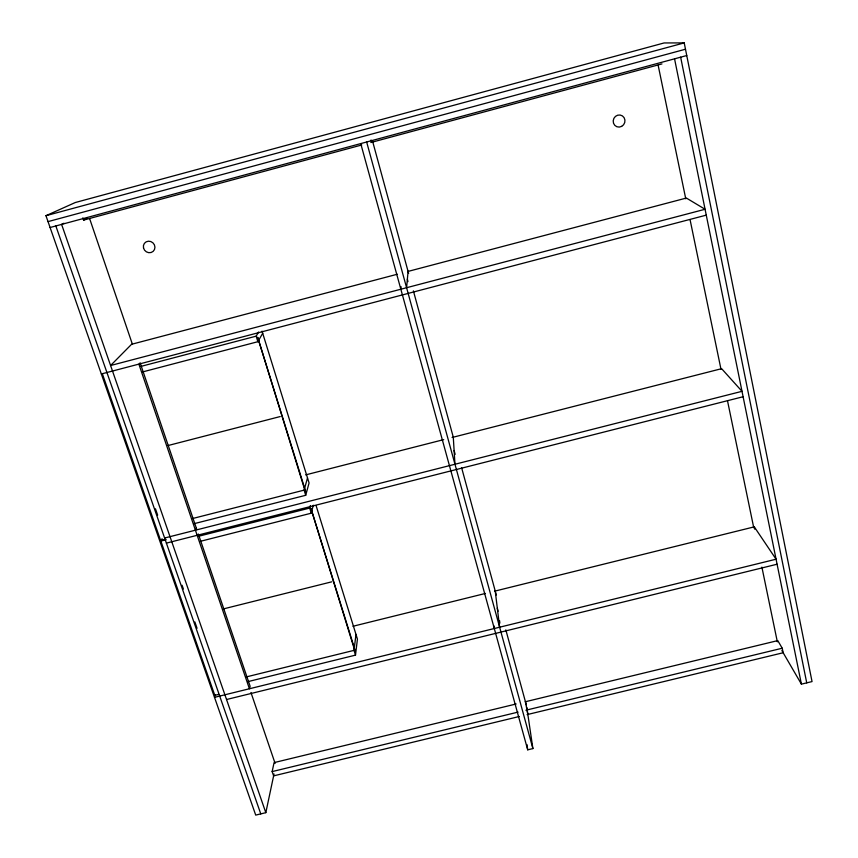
<?xml version="1.0" encoding="UTF-8"?>
<svg xmlns="http://www.w3.org/2000/svg" width="858" height="858" viewBox="0 0 858 858"><rect width="100%" height="100%" fill="white"/><g stroke="black" fill="none" stroke-linecap="round" stroke-linejoin="round"><path stroke-width="1.29" d="M406.595 287.72L408.076 271.407M400.847 289.232L401.126 286.754M247.651 681.702L355.502 655.137L357.432 639.071L316.066 505.534M355.502 655.137L354.011 650.364L355.984 634.394M781.885 650.546L801.415 684.137L812.043 681.584L684.223 42.9L664.103 42.954L75.311 202.52L45.957 215.701L255.716 815.1L265.819 812.676L274.024 773.948M519.283 716.505L273.616 775.868L272.147 771.589L274.077 762.612L516.162 703.978M200.161 541.366L311.282 513.191L313.288 505.212M311.282 513.191L309.695 508.075L310.339 505.544M194.133 523.67L305.716 495.291L309.073 482.968L262.033 331.134M305.716 495.291L304.107 490.132L307.507 477.927M215.315 694.873L214.511 697.35L776.072 559.212L754.279 526.855L494.53 591.194M195.409 530.19L196.364 528.206M218.683 694.39L214.8 695.345L160.843 541.055L162.098 538.738M142.75 371.889L257.872 341.709L262.698 333.29M140.894 366.409L256.145 336.164L258.58 332.025M82.829 217.868L83.601 220.098L87.473 218.114M63.942 223.252L61.604 224.399L265.819 812.676M45.957 215.701L684.223 42.9M48.027 221.621L685.488 49.228M50.086 227.509L686.754 55.534M83.601 220.098L361.776 144.97M370.838 142.525L661.958 63.91M397.308 274.238L131.585 344.283L110.585 365.519L705.072 209.266L686.368 198.048L407.679 271.514M101.341 373.97L706.263 215.143M168.039 445.538L280.234 416.548M305.652 474.882L443.704 439.628M452.08 437.494L721.61 368.672L742.009 391.323L164.607 538.02M192.406 518.575L304.107 490.132M164.94 539.392L160.639 540.476L102.359 373.798M160.843 541.055L166.216 539.693M166.388 543.114L743.103 396.739M198.434 536.304L309.695 508.075M223.348 608.923L331.756 581.821M352.97 626.265L485.446 593.446M246.042 676.983L354.011 650.364M226.533 699.517L777.091 564.221M525.278 701.769L777.766 640.604L782.228 648.23L783.161 652.745L527.091 714.617M272.147 771.589L518.082 712.108M525.89 710.22L782.228 648.23M360.735 143.597L527.713 749.828L532.893 748.584L526.801 707.367M55.845 225.954L260.768 813.888M155.448 508.794L157.647 515.111M182.078 585.253L183.398 589.049M194.863 621.943L197.061 628.27M140.09 362.762L196.611 528.936M198.337 534.008L250.118 686.239L249.41 688.76L138.867 364.124M89.704 218.833L132.389 344.208M250.954 692.492L275.107 763.405M256.145 336.164L257.872 341.709M366.656 141.999L532.893 748.584M408.623 273.423L372.49 140.894L371.675 142.299L371.053 139.993M413.384 290.862L453.356 437.441M461.636 467.803L496.321 595.012M505.834 629.879L526.265 704.793M527.842 714.435L525.428 701.726M407.378 279.107L407.947 281.649M454.118 450.547L455.158 454.375M497.318 608.161L498.058 611.271M754.279 526.855L754.761 529.214M658.129 65.154L685.767 198.841M690.1 219.809L720.977 369.219M727.487 400.675L753.764 527.809M761.893 567.127L777.337 641.827M680.651 57.175L806.735 682.861M674.549 58.827L801.415 684.137M526.973 744.562L527.713 749.828M499.549 620.559L499.86 623.123M495.238 591.023L499.624 627.209M494.015 625.975L494.305 628.528M453.281 437.183L454.965 464.242M355.169 650.568L355.062 651.447L310.886 508.268L355.169 650.568M305.555 491.141L305.373 491.827L257.647 337.226L305.555 491.141M621.632 126.394A6.113 5.834 -63.8 0 0 622.393 115.894A6.113 5.834 -63.8 0 0 613.202 120.817A6.113 5.834 -63.8 0 0 621.632 126.394M143.511 247.951A5.963 5.598 42.8 0 0 153.142 251.383A5.963 5.598 42.8 0 0 150.783 241.538A5.963 5.598 42.8 0 0 143.511 247.951"/></g></svg>
